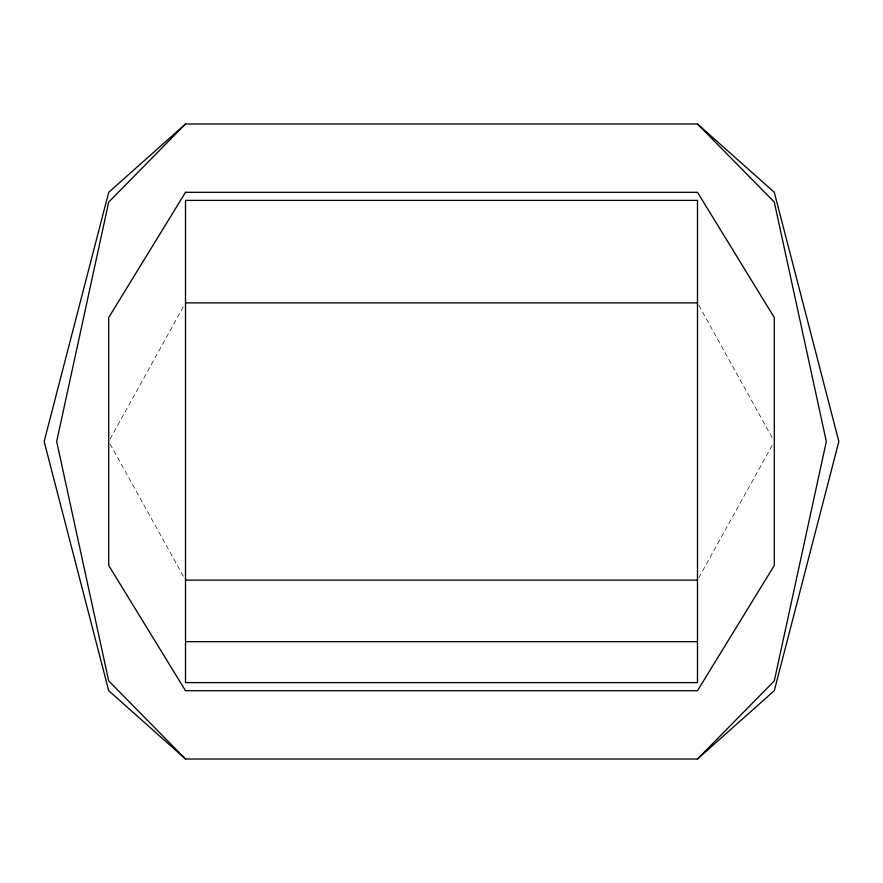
<?xml version="1.0" encoding="UTF-8"?>
<svg xmlns="http://www.w3.org/2000/svg" width="883" height="883" viewBox="0 0 883 883"><rect width="100%" height="100%" fill="white"/><g stroke="black" fill="none" stroke-linecap="round" stroke-linejoin="round"><path stroke-width="0.66" stroke-dasharray="4.42 3.31" d="M110.044 439.094L184.172 305.286M698.828 577.714L772.956 443.906M698.828 305.286L772.956 439.094M110.044 443.906L184.172 577.714"/><path stroke-width="1.32" d="M185.507 123.973L108.708 202.075L56.678 441.5L108.708 680.925L185.507 759.027L697.493 759.027L774.292 690.694L838.85 441.5L774.292 192.306L697.493 123.973L185.507 123.973L108.708 192.306L44.15 441.5L108.708 690.694L185.507 759.027M697.493 759.027L774.292 680.925L826.322 441.5L774.292 202.075L697.493 123.973M185.507 302.88L697.493 302.88M185.507 580.12L697.493 580.12M185.507 641.654L697.493 641.654M185.507 192.306L108.708 317.538L108.708 565.462L185.507 690.694L697.493 690.694L774.292 565.462L774.292 317.538L697.493 192.306L185.507 192.306M697.493 200.397L185.507 200.397L185.507 682.603L697.493 682.603L697.493 200.397"/></g></svg>
